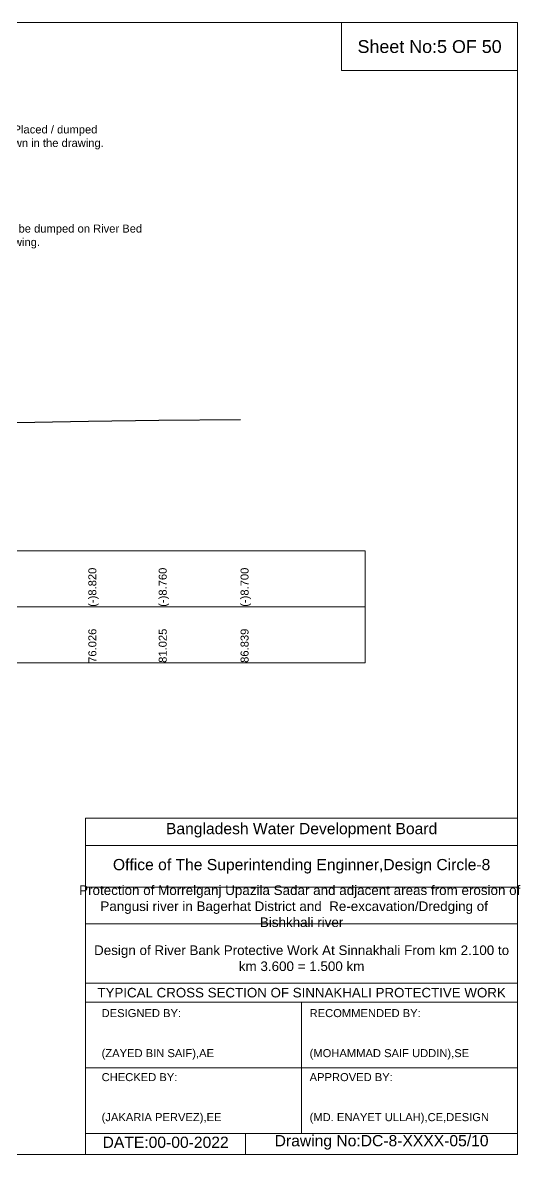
# Model space of a CAD drawing. Header units: inches. Extents: x 66615 to 414904, y -29123 to 90068.
# Drawn here: x 167893 to 171004, y -23222 to -16151 of the extents above; entities that cross this region are included whole.
import ezdxf

# ---------------------------------------------------------------- set-up
doc = ezdxf.new("R2010")
doc.units = ezdxf.units.IN
doc.header["$LTSCALE"] = 7
doc.header["$MEASUREMENT"] = 0
for name, color, linetype, lineweight in [('Cross section Data Border', 7, 'Continuous', 9), ('Cross Section Labels', 7, 'Continuous', 9), ('Existing_Bed_Level for Xsection', 7, 'Continuous', 25), ('Long Section Labels', 7, 'Continuous', 9)]:
    doc.layers.add(name, color=color, linetype=linetype, lineweight=lineweight)
doc.styles.get("Standard").update_dxf_attribs({"font": 'arial.ttf'})

msp = doc.modelspace()

# ---------------------------------------------------------------- linework, layer by layer
at = {"layer": 'Cross section Data Border'}
msp.add_lwpolyline([(161086.86937, -19451.00002), (170033.14463, -19451.00002), (170033.14463, -20151.00002), (161086.86937, -20151.00002)], close=True, dxfattribs=at)
msp.add_lwpolyline([(161086.86937, -19801.00002), (170033.14463, -19801.00002)], dxfattribs=at)
at = {"layer": 'Cross Section Labels'}
for points in [[(160986.86937, -16151.00002), (170986.86937, -16151.00002), (170986.86937, -23222.00002), (160986.86937, -23222.00002)], [(169886.86937, -16151.00002), (170986.86937, -16151.00002), (170986.86937, -16451.00002), (169886.86937, -16451.00002)]]:
    msp.add_lwpolyline(points, close=True, dxfattribs=at)
for points in [[(168286.86937, -23222.00002), (168286.86937, -21122.00002), (170986.86937, -21122.00002)], [(168286.86937, -21292.00002), (170986.86937, -21292.00002)], [(168286.86937, -21552.00002), (170986.86937, -21552.00002)], [(168286.86937, -21782.00002), (170986.86937, -21782.00002)], [(168286.86937, -22152.00002), (170986.86937, -22152.00002)], [(168286.86937, -22272.00002), (170986.86937, -22272.00002)], [(169636.86937, -22272.00002), (169636.86937, -23092.00002)], [(168286.86937, -22682.00002), (170986.86937, -22682.00002)], [(168286.86937, -23092.00002), (170986.86937, -23092.00002)], [(169286.86937, -23092.00002), (169286.86937, -23222.00002)]]:
    msp.add_lwpolyline(points, dxfattribs=at)
at = {"layer": 'Existing_Bed_Level for Xsection'}
msp.add_lwpolyline([(167741.37599, -18651.00002), (168303.83237, -18640.44002), (168743.68949, -18635.16002), (169255.34295, -18629.88002)], dxfattribs=at)

# ---------------------------------------------------------------- texts
at = {"layer": 'Cross Section Labels'}
for s, p in [(' Assorted 2 Layers C.C Blocks(excluding Blocks at key) to be Placed / dumped', (165922.7316, -16843.32737)), ('@22.00 m³/m (excluding void) at or below Working LWL as shown in the drawing.', (165880.14975, -16927.58157)), ('200Kg Sand Filled Geo-bag(minimum 3 -Layers)to be dumped on River Bed', (166287.57829, -17462.68389)), ('@26.00m³/m as shown in drawing.', (166925.41935, -17546.93809))]:
    msp.add_text(s, height=50, dxfattribs=at).set_placement(p)
at = {"layer": 'Cross Section Labels', "attachment_point": 5}
for s, insert, char_height in [('Sheet No:5 OF 50', (170436.86937, -16301.00002), 80), ('Bangladesh Water Development Board', (169636.86937, -21197.00002), 70), ('Office of The Superintending Enginner,Design Circle-8', (169636.86937, -21422.00002), 70)]:
    msp.add_mtext(s, dxfattribs=dict(at, insert=insert, char_height=char_height))
at = {"layer": 'Cross Section Labels'}
for s, insert, char_height, width, attachment_point in [('Protection of Morrelganj Upazila Sadar and adjacent areas from erosion of  Pangusi river in Bagerhat District and  Re-excavation/Dredging of     Bishkhali river', (169636.86937, -21672.00002), 60, 2800, 5), ('Design of River Bank Protective Work At Sinnakhali From km 2.100 to km 3.600 = 1.500 km', (169636.86937, -21997.00002), 60, 2700, 5), ('TYPICAL CROSS SECTION OF SINNAKHALI PROTECTIVE WORK', (169636.86937, -22212.00002), 59.5765532, 2800, 5), ('DESIGNED BY:^J^J^J(ZAYED BIN SAIF),AE', (168386.86937, -22472.00002), 50, 1400, 4), ('RECOMMENDED BY:^J^J^J(MOHAMMAD SAIF UDDIN),SE', (169686.86937, -22472.00002), 50, 1400, 4), ('CHECKED BY:^J^J^J(JAKARIA PERVEZ),EE', (168386.86937, -22872.00002), 50, 1400, 4), ('APPROVED BY:^J^J^J(MD. ENAYET ULLAH),CE,DESIGN', (169686.86937, -22872.00002), 50, 1400, 4), ('DATE:00-00-2022', (168786.86937, -23147.00002), 70, 1400, 5), ('Drawing No:DC-8-XXXX-05/10', (170136.86937, -23147.00002), 70, 2200, 5)]:
    msp.add_mtext(s, dxfattribs=dict(at, insert=insert, char_height=char_height, width=width, attachment_point=attachment_point))
at = {"layer": 'Long Section Labels', "char_height": 50, "attachment_point": 1, "rotation": 90}
for s, insert in [('(-)8.820', (168303.83237, -19801.00002)), ('(-)8.760', (168743.68949, -19801.00002)), ('(-)8.700', (169255.34295, -19801.00002)), ('76.026', (168303.83237, -20151.00002)), ('81.025', (168743.68949, -20151.00002)), ('86.839', (169255.34295, -20151.00002))]:
    msp.add_mtext(s, dxfattribs=dict(at, insert=insert))

doc.saveas('drawing.dxf')
